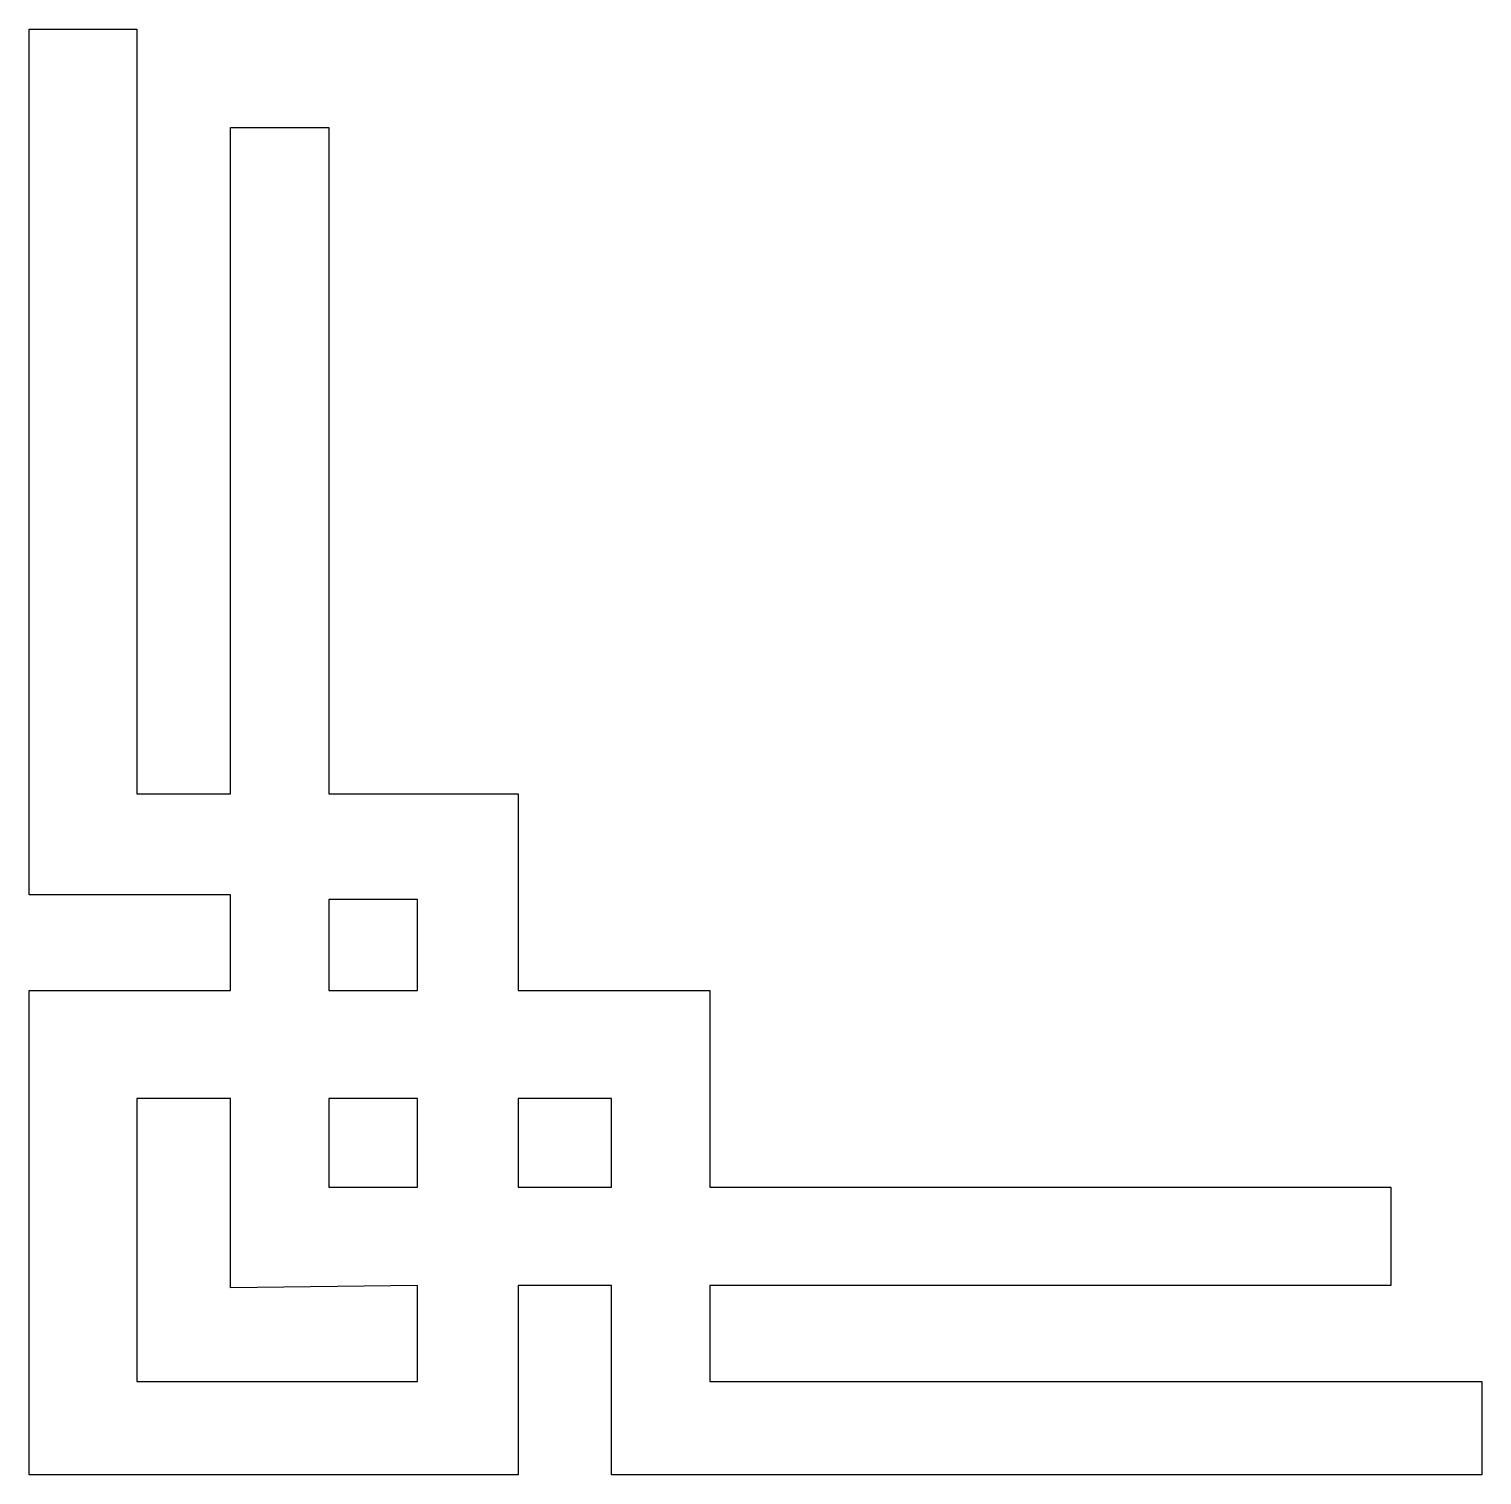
# Model space of a CAD drawing. Header units: centimetres. Extents: x -6.48 to -1.5, y 4.05 to 9.
import ezdxf

# ---------------------------------------------------------------- set-up
doc = ezdxf.new("R2010")
doc.units = ezdxf.units.CM
doc.header["$MEASUREMENT"] = 0
doc.layers.add('layer 1', color=7, linetype='Continuous')

msp = doc.modelspace()

# ---------------------------------------------------------------- linework, layer by layer
at = {"layer": 'layer 1', "color": 250}
for points, knots in [([(-6.47921, 9.00077), (-6.47921, 9.00077), (-6.47921, 6.03433), (-6.47921, 6.03433), (-6.47921, 6.03433), (-6.47921, 6.03433), (-5.78896, 6.03433), (-5.78896, 6.03433), (-5.78896, 6.03433), (-5.78896, 6.03433), (-5.78896, 5.70564), (-5.78896, 5.70564), (-5.78896, 5.70564), (-5.78896, 5.70564), (-6.47921, 5.70564), (-6.47921, 5.70564), (-6.47921, 5.70564), (-6.47921, 5.70564), (-6.47921, 4.04574), (-6.47921, 4.04574), (-6.47921, 4.04574), (-6.47921, 4.04574), (-4.80288, 4.04574), (-4.80288, 4.04574), (-4.80288, 4.04574), (-4.80288, 4.04574), (-4.80288, 4.69491), (-4.80288, 4.69491), (-4.80288, 4.69491), (-4.80288, 4.69491), (-4.48241, 4.69491), (-4.48241, 4.69491), (-4.48241, 4.69491), (-4.48241, 4.69491), (-4.48241, 4.04574), (-4.48241, 4.04574), (-4.48241, 4.04574), (-4.48241, 4.04574), (-1.49953, 4.04574), (-1.49953, 4.04574), (-1.49953, 4.04574), (-1.49953, 4.04574), (-1.49953, 4.36622), (-1.49953, 4.36622), (-1.49953, 4.36622), (-1.49953, 4.36622), (-4.1455, 4.36622), (-4.1455, 4.36622), (-4.1455, 4.36622), (-4.1455, 4.36622), (-4.1455, 4.69491), (-4.1455, 4.69491), (-4.1455, 4.69491), (-4.1455, 4.69491), (-1.81179, 4.69491), (-1.81179, 4.69491), (-1.81179, 4.69491), (-1.81179, 4.69491), (-1.81179, 5.03182), (-1.81179, 5.03182), (-1.81179, 5.03182), (-1.81179, 5.03182), (-4.1455, 5.03182), (-4.1455, 5.03182), (-4.1455, 5.03182), (-4.1455, 5.03182), (-4.1455, 5.70564), (-4.1455, 5.70564), (-4.1455, 5.70564), (-4.1455, 5.70564), (-4.80288, 5.70564), (-4.80288, 5.70564), (-4.80288, 5.70564), (-4.80288, 5.70564), (-4.80288, 6.37945), (-4.80288, 6.37945), (-4.80288, 6.37945), (-4.80288, 6.37945), (-5.45205, 6.37945), (-5.45205, 6.37945), (-5.45205, 6.37945), (-5.45205, 6.37945), (-5.45205, 8.66386), (-5.45205, 8.66386), (-5.45205, 8.66386), (-5.45205, 8.66386), (-5.78896, 8.66386), (-5.78896, 8.66386), (-5.78896, 8.66386), (-5.78896, 8.66386), (-5.78896, 6.37945), (-5.78896, 6.37945), (-5.78896, 6.37945), (-5.78896, 6.37945), (-6.10943, 6.37945), (-6.10943, 6.37945), (-6.10943, 6.37945), (-6.10943, 6.37945), (-6.10943, 9.00077), (-6.10943, 9.00077), (-6.10943, 9.00077), (-6.10943, 9.00077), (-6.47921, 9.00077), (-6.47921, 9.00077)], [0, 0, 0, 0, 0.037037, 0.037037, 0.037037, 0.037037, 0.0740741, 0.0740741, 0.0740741, 0.0740741, 0.1111111, 0.1111111, 0.1111111, 0.1111111, 0.1481481, 0.1481481, 0.1481481, 0.1481481, 0.1851852, 0.1851852, 0.1851852, 0.1851852, 0.2222222, 0.2222222, 0.2222222, 0.2222222, 0.2592593, 0.2592593, 0.2592593, 0.2592593, 0.2962963, 0.2962963, 0.2962963, 0.2962963, 0.3333333, 0.3333333, 0.3333333, 0.3333333, 0.3703704, 0.3703704, 0.3703704, 0.3703704, 0.4074074, 0.4074074, 0.4074074, 0.4074074, 0.4444444, 0.4444444, 0.4444444, 0.4444444, 0.4814815, 0.4814815, 0.4814815, 0.4814815, 0.5185185, 0.5185185, 0.5185185, 0.5185185, 0.5555556, 0.5555556, 0.5555556, 0.5555556, 0.5925926, 0.5925926, 0.5925926, 0.5925926, 0.6296296, 0.6296296, 0.6296296, 0.6296296, 0.6666667, 0.6666667, 0.6666667, 0.6666667, 0.7037037, 0.7037037, 0.7037037, 0.7037037, 0.7407407, 0.7407407, 0.7407407, 0.7407407, 0.7777778, 0.7777778, 0.7777778, 0.7777778, 0.8148148, 0.8148148, 0.8148148, 0.8148148, 0.8518519, 0.8518519, 0.8518519, 0.8518519, 0.8888889, 0.8888889, 0.8888889, 0.8888889, 0.9259259, 0.9259259, 0.9259259, 0.9259259, 1, 1, 1, 1]), ([(-5.45205, 6.01789), (-5.45205, 6.01789), (-5.14801, 6.01789), (-5.14801, 6.01789), (-5.14801, 6.01789), (-5.14801, 6.01789), (-5.14801, 5.70564), (-5.14801, 5.70564), (-5.14801, 5.70564), (-5.14801, 5.70564), (-5.45205, 5.70564), (-5.45205, 5.70564), (-5.45205, 5.70564), (-5.45205, 5.70564), (-5.45205, 6.01789), (-5.45205, 6.01789)], [0, 0, 0, 0, 0.2, 0.2, 0.2, 0.2, 0.4, 0.4, 0.4, 0.4, 0.6, 0.6, 0.6, 0.6, 1, 1, 1, 1]), ([(-6.10943, 5.33586), (-6.10943, 5.33586), (-5.78896, 5.33586), (-5.78896, 5.33586), (-5.78896, 5.33586), (-5.78896, 5.33586), (-5.78896, 4.68669), (-5.78896, 4.68669), (-5.78896, 4.68669), (-5.78896, 4.68669), (-5.14801, 4.69491), (-5.14801, 4.69491), (-5.14801, 4.69491), (-5.14801, 4.69491), (-5.14801, 4.36622), (-5.14801, 4.36622), (-5.14801, 4.36622), (-5.14801, 4.36622), (-6.10943, 4.36622), (-6.10943, 4.36622), (-6.10943, 4.36622), (-6.10943, 4.36622), (-6.10943, 5.33586), (-6.10943, 5.33586)], [0, 0, 0, 0, 0.1428571, 0.1428571, 0.1428571, 0.1428571, 0.2857143, 0.2857143, 0.2857143, 0.2857143, 0.4285714, 0.4285714, 0.4285714, 0.4285714, 0.5714286, 0.5714286, 0.5714286, 0.5714286, 0.7142857, 0.7142857, 0.7142857, 0.7142857, 1, 1, 1, 1]), ([(-5.45205, 5.33586), (-5.45205, 5.33586), (-5.14801, 5.33586), (-5.14801, 5.33586), (-5.14801, 5.33586), (-5.14801, 5.33586), (-5.14801, 5.03182), (-5.14801, 5.03182), (-5.14801, 5.03182), (-5.14801, 5.03182), (-5.45205, 5.03182), (-5.45205, 5.03182), (-5.45205, 5.03182), (-5.45205, 5.03182), (-5.45205, 5.33586), (-5.45205, 5.33586)], [0, 0, 0, 0, 0.2, 0.2, 0.2, 0.2, 0.4, 0.4, 0.4, 0.4, 0.6, 0.6, 0.6, 0.6, 1, 1, 1, 1]), ([(-4.80288, 5.33586), (-4.80288, 5.33586), (-4.48241, 5.33586), (-4.48241, 5.33586), (-4.48241, 5.33586), (-4.48241, 5.33586), (-4.48241, 5.03182), (-4.48241, 5.03182), (-4.48241, 5.03182), (-4.48241, 5.03182), (-4.80288, 5.03182), (-4.80288, 5.03182), (-4.80288, 5.03182), (-4.80288, 5.03182), (-4.80288, 5.33586), (-4.80288, 5.33586)], [0, 0, 0, 0, 0.2, 0.2, 0.2, 0.2, 0.4, 0.4, 0.4, 0.4, 0.6, 0.6, 0.6, 0.6, 1, 1, 1, 1])]:
    msp.add_open_spline(points, degree=3, knots=knots, dxfattribs=at)

doc.saveas('drawing.dxf')
